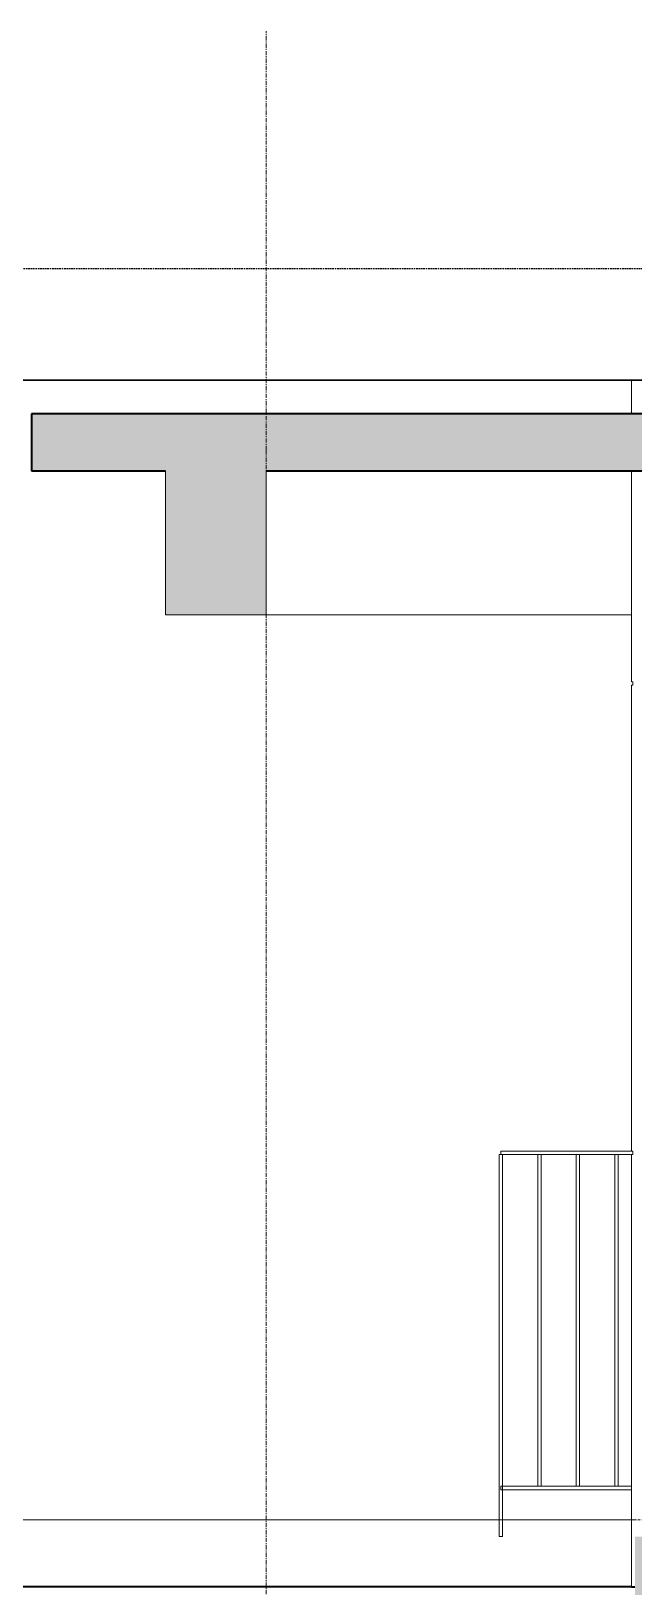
# Model space of a CAD drawing. Header units: millimetres. Extents: x 46644 to 147176, y -1287 to 53383.
# Drawn here: x 139039 to 140837, y 2000 to 6641 of the extents above; entities that cross this region are included whole.
import ezdxf

# ---------------------------------------------------------------- set-up
doc = ezdxf.new("R2010")
doc.units = ezdxf.units.MM
for name, pattern in [('Centre', [31.75, 6.35, -4.7625, 15.875, -4.7625]), ('Grid Line', [22.225, 12.7, -3.175, 3.175, -3.175]), ('Hidden', [7.14375, 4.7625, -2.38125]), ('IMPORT-CENTER _2_', [40.64, 25.4, -5.08, 5.08, -5.08])]:
    doc.linetypes.add(name, pattern=pattern)
for name, color, linetype, lineweight in [('0-3', 130, 'Continuous', 5), ('A-DETL-GENF', 92, 'Continuous', 18), ('A-DETL-GENF-2', 92, 'Hidden', 25), ('A-DETL-GENF-3', 9, 'Continuous', 18), ('A-DETL-MEDM', 33, 'Continuous', 35), ('A-DETL-THIN', 151, 'Continuous', 18), ('A-FLOR-FNSH-1', 7, 'Continuous', 35), ('A-FLOR-HRAL', 11, 'Continuous', 18), ('A-FLOR-LEVL-2', 51, 'Centre', 9), ('A-WALL', 113, 'Continuous', 18), ('A-WALL-1', 7, 'Continuous', 35), ('A-WALL-FNSH-1', 250, 'Continuous', 18), ('G-IMPT', 8, 'Continuous', 18), ('G-IMPT-4', 8, 'IMPORT-CENTER _2_', 18), ('M-EQPM', 50, 'Continuous', 18), ('M-EQPM-2', 50, 'Continuous', 25), ('S-BEAM-2', 250, 'Continuous', 18), ('S-GRID-1', 1, 'Grid Line', 9)]:
    doc.layers.add(name, color=color, linetype=linetype, lineweight=lineweight)

# ---------------------------------------------------------------- blocks, each defined once
blk = doc.blocks.new('NCV_TKTC_KET CAU_rvt-6-TKCS_SẢNH - BẬC CẤP 3 - MẶT CẮT 2')
at = {"layer": 'S-BEAM-2'}
blk.add_line((108152.6, 4900), (109242.6, 4900), dxfattribs=at)
blk = doc.blocks.new('Railing - 10mm-758696-TKCS_SẢNH - BẬC CẤP 3 - MẶT CẮT 2')
at = {"layer": 'A-FLOR-HRAL'}
for p, q in [((108962.6, 2300), (108962.6, 3290)), ((108972.6, 2300), (108972.6, 3290))]:
    blk.add_line(p, q, dxfattribs=at)
blk = doc.blocks.new('Railing - 50 x 10mm-700514-TKCS_SẢNH - BẬC CẤP 3 - MẶT CẮT 2')
at = {"layer": 'A-FLOR-HRAL'}
for p, q in [((108847.564287, 3290), (108857.564287, 3290)), ((108847.564287, 2150), (108847.564287, 3290)), ((108857.564287, 2150), (108857.564287, 3290)), ((108857.564287, 2150), (108847.564287, 2150))]:
    blk.add_line(p, q, dxfattribs=at)
blk = doc.blocks.new('Railing - Railing-1839545-TKCS_SẢNH - BẬC CẤP 3 - MẶT CẮT 2')
at = {"layer": 'A-FLOR-HRAL'}
for p, q in [((108852.6, 2290), (108852.6, 2300)), ((108852.6, 2300), (109242.6, 2300)), ((109242.6, 2290), (108852.6, 2290))]:
    blk.add_line(p, q, dxfattribs=at)
for name, p in [('Railing - 50 x 10mm-700514-TKCS_SẢNH - BẬC CẤP 3 - MẶT CẮT 2', (0, 0)), ('Railing - 10mm-758696-TKCS_SẢNH - BẬC CẤP 3 - MẶT CẮT 2', (0, 0)), ('Railing - 10mm-758696-TKCS_SẢNH - BẬC CẤP 3 - MẶT CẮT 2', (115, 0)), ('Railing - 10mm-758696-TKCS_SẢNH - BẬC CẤP 3 - MẶT CẮT 2', (230, 0))]:
    blk.add_blockref(name, p)
blk = doc.blocks.new('Top Rail Type - Top Rail_Internal_-1839552-TKCS_SẢNH - BẬC CẤP 3 - MẶT CẮT 2')
at = {"layer": 'A-FLOR-HRAL'}
for p, q in [((108852.564287, 3290), (108852.564287, 3300)), ((109242.635618, 3300), (108852.564287, 3300)), ((108852.564287, 3290), (109242.635618, 3290))]:
    blk.add_line(p, q, dxfattribs=at)
blk = doc.blocks.new('TKTC_XREF_251221_MB TANG 2-7 - TKTC_XREF_260130_MB TANG 2-5_dwg_$cc-V93-TKCS_SẢNH - BẬC CẤP 3 - MẶT CẮT 2')
at = {"layer": 'G-IMPT-4'}
for p, q in [((107899.2, 5600), (108020.3, 5600)), ((107960.1, 5600), (107959.5, 5600))]:
    blk.add_line(p, q, dxfattribs=at)
at = {"layer": 'M-EQPM'}
for p, q in [((107960, 5600), (107959.5, 5600)), ((107959.5, 5600), (107959.8, 5600)), ((107959.8, 5600), (107960, 5600)), ((108004.8, 5600), (108004.8, 5600))]:
    blk.add_line(p, q, dxfattribs=at)
blk = doc.blocks.new('TKTC_XREF_251221_MB TANG 2-7 - TKTC_XREF_260130_MB TANG 2-5_dwg_CUM U_DN100-V94-TKCS_SẢNH - BẬC CẤP 3 - MẶT CẮT 2')
at = {"layer": 'G-IMPT'}
for p, q in [((107961.3, 5600), (107961.4, 5600)), ((107961.3, 5600), (107961.4, 5600)), ((107961.3, 5600), (107961.4, 5600)), ((108012.6, 5600), (107961.3, 5600)), ((108012.7, 5600), (107961.4, 5600)), ((108014.1, 5600), (108017.9, 5600)), ((108014.1, 5600), (108017.9, 5600)), ((108014.2, 5600), (108018, 5600)), ((108014.2, 5600), (108018, 5600)), ((108017.9, 5600), (108017.9, 5600)), ((108017.9, 5600), (108017.9, 5600)), ((108017.9, 5600), (108017.9, 5600)), ((108018, 5600), (108018, 5600)), ((108018, 5600), (108018, 5600)), ((108018, 5600), (108018, 5600)), ((108018.6, 5600), (108018.6, 5600)), ((108018.8, 5600), (108018.8, 5600)), ((108020.2, 5600), (108020.2, 5600)), ((108020.3, 5600), (108020.3, 5600)), ((108021.7, 5600), (108021.7, 5600)), ((108021.8, 5600), (108021.8, 5600)), ((108023.7, 5600), (108022.9, 5600)), ((108022.9, 5600), (108023.7, 5600)), ((108023.8, 5600), (108023.1, 5600)), ((108023.1, 5600), (108023.8, 5600)), ((108023.7, 5600), (108023.7, 5600)), ((108023.8, 5600), (108023.8, 5600))]:
    blk.add_line(p, q, dxfattribs=at)
at = {"layer": 'G-IMPT', "flags": 128}
for points in [[(108012.6, 5600), (107961.3, 5600), (107961.3, 5600)], [(108012.7, 5600), (107961.4, 5600), (107961.4, 5600)], [(108014.1, 5600), (108014.1, 5600), (108012.6, 5600), (108012.6, 5600), (108014.1, 5600), (108014.1, 5600)], [(108014.2, 5600), (108014.2, 5600), (108012.7, 5600), (108012.7, 5600), (108014.2, 5600), (108014.2, 5600)], [(108017.9, 5600), (108014.1, 5600), (108014.1, 5600), (108017.9, 5600)], [(108018, 5600), (108014.2, 5600), (108014.2, 5600), (108018, 5600)], [(108018.6, 5600), (108022.9, 5600), (108022.9, 5600), (108018.6, 5600)], [(108018.8, 5600), (108023.1, 5600), (108023.1, 5600), (108018.8, 5600)]]:
    blk.add_lwpolyline(points, dxfattribs=at)
blk = doc.blocks.new('TKTC_XREF_251221_MB TANG 2-7 - TKTC_XREF_251221_MB TANG 2-7-2039446-TKCS_SẢNH - BẬC CẤP 3 - MẶT CẮT 2')
at = {"layer": 'M-EQPM'}
for p, q in [((108012.6, 5600), (107892.7, 5600)), ((107892.7, 5600), (108012.6, 5600)), ((108013.4, 5600), (107893.6, 5600)), ((107893.6, 5600), (108013.4, 5600)), ((108052.6, 5600), (108012.7, 5600)), ((108012.7, 5600), (108052.6, 5600)), ((108053.4, 5600), (108013.6, 5600)), ((108013.6, 5600), (108053.4, 5600))]:
    blk.add_line(p, q, dxfattribs=at)
at = {"layer": 'M-EQPM-2'}
for p, q in [((103252.6, 5600), (107977.6, 5600)), ((107977.6, 5600), (103252.6, 5600)), ((107977.6, 5600), (111452.6, 5600)), ((112052.6, 5600), (107977.6, 5600))]:
    blk.add_line(p, q, dxfattribs=at)
for name, p in [('TKTC_XREF_251221_MB TANG 2-7 - TKTC_XREF_260130_MB TANG 2-5_dwg_$cc-V93-TKCS_SẢNH - BẬC CẤP 3 - MẶT CẮT 2', (0, 0)), ('TKTC_XREF_251221_MB TANG 2-7 - TKTC_XREF_260130_MB TANG 2-5_dwg_$cc-V93-TKCS_SẢNH - BẬC CẤP 3 - MẶT CẮT 2', (0.9, 0)), ('TKTC_XREF_251221_MB TANG 2-7 - TKTC_XREF_260130_MB TANG 2-5_dwg_CUM U_DN100-V94-TKCS_SẢNH - BẬC CẤP 3 - MẶT CẮT 2', (0, 0)), ('TKTC_XREF_251221_MB TANG 2-7 - TKTC_XREF_260130_MB TANG 2-5_dwg_CUM U_DN100-V94-TKCS_SẢNH - BẬC CẤP 3 - MẶT CẮT 2', (0.9, 0))]:
    blk.add_blockref(name, p)
blk = doc.blocks.new('BORDER VIEW - BORDER VIEW-2358982-TKCS_SẢNH - BẬC CẤP 3 - MẶT CẮT 2')
at = {"layer": 'A-DETL-GENF-2'}
blk.add_line((103120.8, 5932.8), (113457.9, 5932.8), dxfattribs=at)

msp = doc.modelspace()

# ---------------------------------------------------------------- hatches: boundary and pattern name
at = {"layer": 'A-DETL-GENF-3'}
h = msp.add_hatch(dxfattribs=at)
h.set_pattern_fill('FP_45', color=256, style=0, pattern_type=2)
h.set_pattern_definition([(50, (137750.25, 15725), (364.368, -31.8783), [38.1, -419.1]), (355, (137750.25, 15725), (-70.486, 382.113), [30.48, -335.28]), (100.451, (137780.6, 15722.34), (293.885, 350.233), [32.38, -356.18]), (46.184, (137750.25, 15826.6), (542.158, -84.086), [57.15, -628.65]), (96.636, (137795.43, 15819.6), (474.805, 494.855), [48.57, -534.27]), (351.184, (137750.25, 15826.6), (474.81, 494.85), [45.72, -502.92]), (21, (137801.05, 15801.2), (303.2285, -204.5305), [38.1, -419.1]), (326, (137801.05, 15801.2), (123.604, 368.376), [30.48, -335.28]), (71.451, (137826.3, 15784.16), (426.834, 163.843), [32.38, -356.18]), (37.5, (137750.25, 15725), (6.1766, 169.1102), [3.353, -327.863, 3.353, -337.007, -336.55]), (37.5, (137750.25, 15725), (6.1766, 169.1102), [-671.576, 3.353, -333.197]), (7.5, (137750.25, 15725), (133.6389, 200.3615), [3.353, -190.703, 3.353, -320.243, -128.27]), (7.5, (137750.25, 15725), (133.6389, 200.3615), [-517.652, 3.353, -124.917]), (327.5, (137636.96, 15725), (271.1818, -11.4584), [3.353, -123.647, 3.353, -392.887, -525.78]), (327.5, (137636.96, 15725), (271.1818, -11.4584), [-523.24, 3.353, -522.427]), (317.5, (137586.16, 15725), (296.2585, 50.853), [3.353, -161.747, 3.353, -259.791, -373.38]), (317.5, (137586.16, 15725), (296.2585, 50.853), [-428.244, 3.353, -370.027]), (45, (137750.25, 15725), (-125.7236, 125.7236), []), (45, (137750.25, 15915.5), (-125.7236, 125.7236), [])])
h.paths.add_polyline_path([(143639.8, 1550), (143939.8, 1550), (143939.8, 1950), (145195.1, 1950), (145195.1, 2150), (140839.8, 2150), (140839.8, 1950), (134558, 1950), (134558, 1790), (137839.7, 1790), (137839.7, 1560), (138039.7, 1560), (138039.7, 1790), (139564.7, 1790), (139564.7, 1560), (139764.7, 1560), (139764.7, 1790), (141039.8, 1790), (141039.8, 1950), (143639.8, 1950)])
h.paths.add_polyline_path([(139739.7, 4900), (139739.7, 5330), (143639.8, 5330), (143639.8, 4950), (143939.8, 4950), (143939.8, 5360), (145195.1, 5360), (145195.1, 5530), (143639.8, 5530), (143639.8, 5500), (139039.8, 5500), (139039.8, 5330), (139439.7, 5330), (139439.7, 4900)])

# ---------------------------------------------------------------- linework, layer by layer
at = {"layer": 'A-DETL-MEDM'}
for p, q in [((143639.8, 5500), (139039.8, 5500)), ((139039.8, 5500), (139039.8, 5330)), ((139039.8, 5330), (139439.7, 5330)), ((139739.7, 5330), (143639.8, 5330))]:
    msp.add_line(p, q, dxfattribs=at)
at = {"layer": 'A-DETL-THIN'}
for p, q in [((139439.7, 5330), (139439.7, 4900)), ((139739.7, 4900), (139739.7, 5330)), ((139439.7, 4900), (139739.7, 4900))]:
    msp.add_line(p, q, dxfattribs=at)
at = {"layer": 'A-FLOR-FNSH-1'}
msp.add_line((140829.8, 2000), (134558, 2000), dxfattribs=at)
at = {"layer": 'A-FLOR-LEVL-2'}
for p, q in [((133832.3, 5600), (146039.7, 5600)), ((133832.3, 2200), (146039.7, 2200))]:
    msp.add_line(p, q, dxfattribs=at)
at = {"layer": 'A-WALL'}
for p, q in [((140434.7, 2200), (137839.7, 2200)), ((140829.8, 2200), (140444.7, 2200))]:
    msp.add_line(p, q, dxfattribs=at)
at = {"layer": 'A-WALL-1'}
msp.add_line((140829.8, 2000), (140839.8, 2000), dxfattribs=at)
at = {"layer": 'A-WALL-FNSH-1'}
for p, q in [((140829.8, 5600), (140829.8, 5500)), ((140839.8, 5600), (140829.8, 5600)), ((140829.8, 5330), (140829.8, 4700)), ((140829.8, 4700), (140833.8, 4700)), ((140833.8, 4690), (140829.8, 4690)), ((140829.8, 4690), (140829.8, 3300)), ((140833.8, 4700), (140833.8, 4690)), ((140829.8, 3300), (140833.8, 3300)), ((140833.8, 3300), (140833.8, 3290)), ((140833.8, 3290), (140829.8, 3290)), ((140829.8, 3290), (140829.8, 2000))]:
    msp.add_line(p, q, dxfattribs=at)
at = {"layer": 'S-GRID-1'}
for p, q in [((139739.7, 5391.4), (139739.7, 6641.4)), ((139739.7, 689.3), (139739.7, 5391.4))]:
    msp.add_line(p, q, dxfattribs=at)

# ---------------------------------------------------------------- block references
at = {"layer": '0-3'}
msp.add_blockref('NCV_TKTC_KET CAU_rvt-6-TKCS_SẢNH - BẬC CẤP 3 - MẶT CẮT 2', (31587.2, 0), dxfattribs=at)
at = {"layer": 'A-DETL-GENF'}
msp.add_blockref('BORDER VIEW - BORDER VIEW-2358982-TKCS_SẢNH - BẬC CẤP 3 - MẶT CẮT 2', (31587.2, 0), dxfattribs=at)
at = {"layer": 'A-FLOR-HRAL'}
for name in ['Top Rail Type - Top Rail_Internal_-1839552-TKCS_SẢNH - BẬC CẤP 3 - MẶT CẮT 2', 'Railing - Railing-1839545-TKCS_SẢNH - BẬC CẤP 3 - MẶT CẮT 2']:
    msp.add_blockref(name, (31587.2, 0), dxfattribs=at)
at = {"layer": 'M-EQPM'}
msp.add_blockref('TKTC_XREF_251221_MB TANG 2-7 - TKTC_XREF_251221_MB TANG 2-7-2039446-TKCS_SẢNH - BẬC CẤP 3 - MẶT CẮT 2', (31587.2, 0), dxfattribs=at)

doc.saveas('drawing.dxf')
